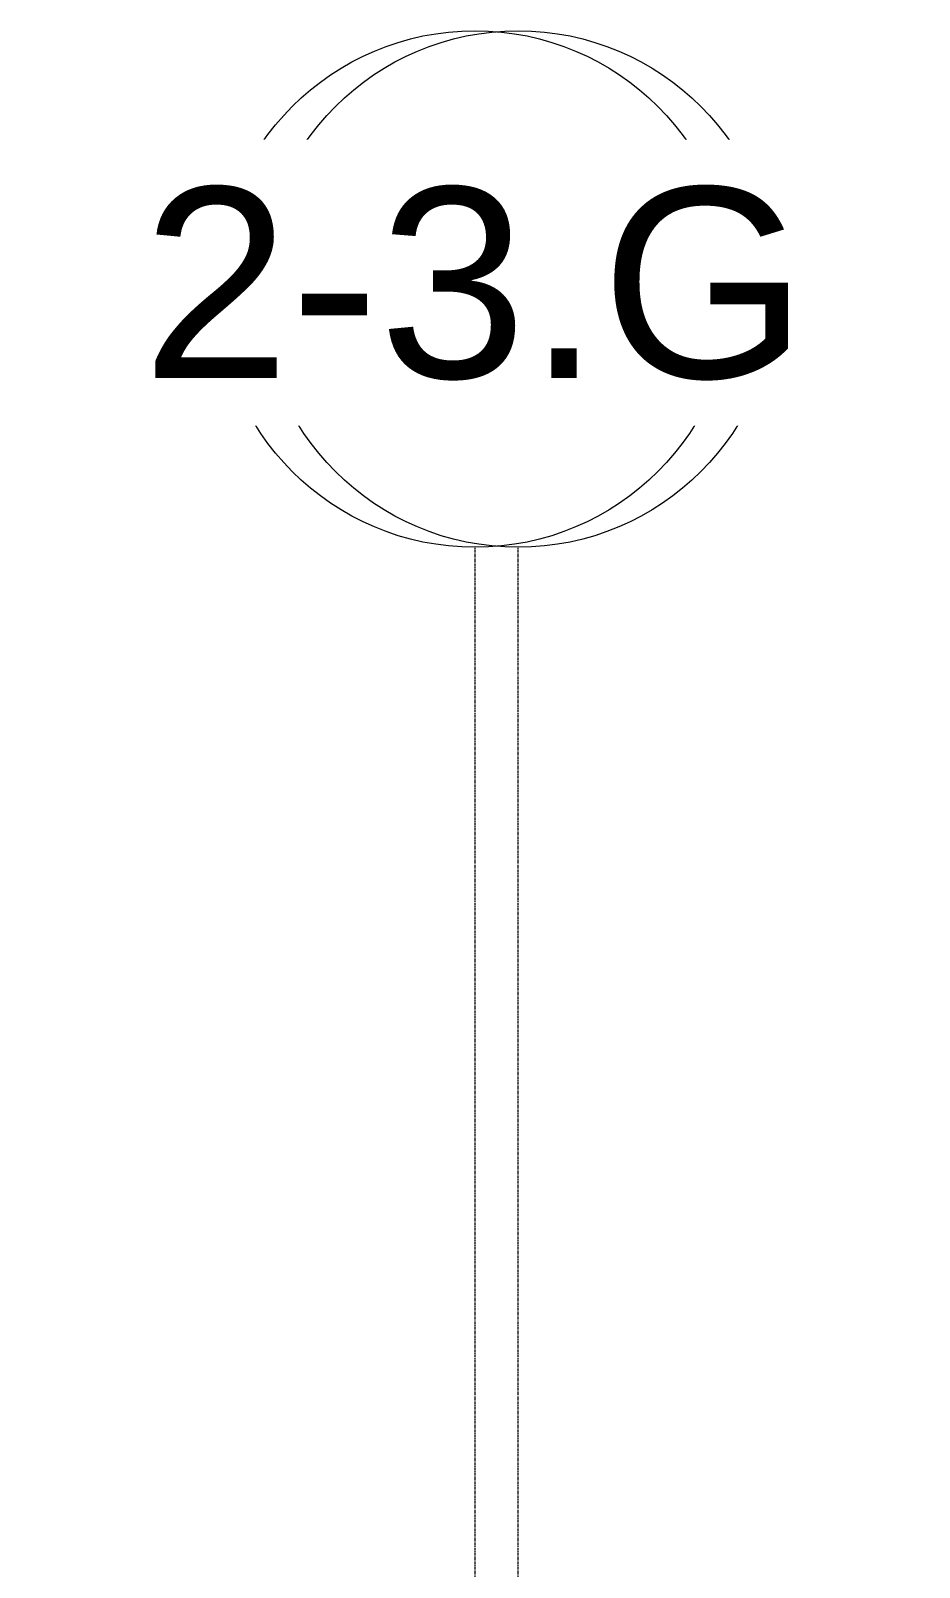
# Model space of a CAD drawing. Header units: inches. Extents: x -23445 to -32, y -314 to 853.
# Drawn here: x -1650.4 to -1485.4, y 482.3 to 767.9 of the extents above; entities that cross this region are included whole.
import ezdxf

# ---------------------------------------------------------------- set-up
doc = ezdxf.new("R2010")
doc.units = ezdxf.units.IN
doc.header["$MEASUREMENT"] = 0
doc.linetypes.add('Grid Line 1_2_', pattern=[0.875, 0.5, -0.125, 0.125, -0.125])
doc.layers.add('S-GRID', color=1, linetype='Continuous', lineweight=9)
doc.layers.add('S-GRID-IDEN', color=1, linetype='Continuous', lineweight=9)
doc.styles.add('Arial_1', font='arial.ttf', dxfattribs={"height": 35.407186})

# ---------------------------------------------------------------- blocks, each defined once
blk = doc.blocks.new('Grid - Grid Head - Circle-14747-Building Section - East_West looking South _ Fieldhouse')
at = {"layer": 'S-GRID-IDEN'}
blk.add_circle((23085.89, 719.89), 48, dxfattribs=at)

msp = doc.modelspace()

# ---------------------------------------------------------------- linework, layer by layer
at = {"layer": 'S-GRID', "linetype": 'Grid Line 1_2_'}
for p, q in [((-1567.91, -273.16), (-1567.91, 671.89)), ((-1559.91, -273.16), (-1559.91, 671.89)), ((-1559.91, -273.16), (-1559.91, 671.89))]:
    msp.add_line(p, q, dxfattribs=at)

# ---------------------------------------------------------------- block references
at = {"layer": 'S-GRID-IDEN'}
msp.add_blockref('Grid - Grid Head - Circle-14747-Building Section - East_West looking South _ Fieldhouse', (-24645.8, 0), dxfattribs=at)

# ---------------------------------------------------------------- next in the draw order: texts
at = {"layer": 'S-GRID-IDEN', "insert": (-1559.92, 738.77), "char_height": 35.407, "width": 85.104, "attachment_point": 2, "line_spacing_factor": 0.938532, "style": 'Arial_1', "bg_fill": 3, "box_fill_scale": 1.25, "bg_fill_color": 0, "bg_fill_transparency": 0}
msp.add_mtext('1-3', dxfattribs=at)

# ---------------------------------------------------------------- next in the draw order: block references
at = {"layer": 'S-GRID-IDEN'}
msp.add_blockref('Grid - Grid Head - Circle-14747-Building Section - East_West looking South _ Fieldhouse', (-24645.8, 0), dxfattribs=at)

# ---------------------------------------------------------------- next in the draw order: texts
at = {"layer": 'S-GRID-IDEN', "insert": (-1559.92, 738.77), "char_height": 35.407, "width": 85.104, "attachment_point": 2, "line_spacing_factor": 0.938532, "style": 'Arial_1', "bg_fill": 3, "box_fill_scale": 1.25, "bg_fill_color": 0, "bg_fill_transparency": 0}
msp.add_mtext('2-3', dxfattribs=at)

# ---------------------------------------------------------------- next in the draw order: block references
at = {"layer": 'S-GRID-IDEN'}
msp.add_blockref('Grid - Grid Head - Circle-14747-Building Section - East_West looking South _ Fieldhouse', (-24653.8, 0), dxfattribs=at)

# ---------------------------------------------------------------- next in the draw order: texts
at = {"layer": 'S-GRID-IDEN', "insert": (-1567.92, 738.77), "char_height": 35.407, "width": 147.312, "attachment_point": 2, "line_spacing_factor": 0.938532, "style": 'Arial_1', "bg_fill": 3, "box_fill_scale": 1.25, "bg_fill_color": 0, "bg_fill_transparency": 0}
msp.add_mtext('2-3.G', dxfattribs=at)

doc.saveas('drawing.dxf')
